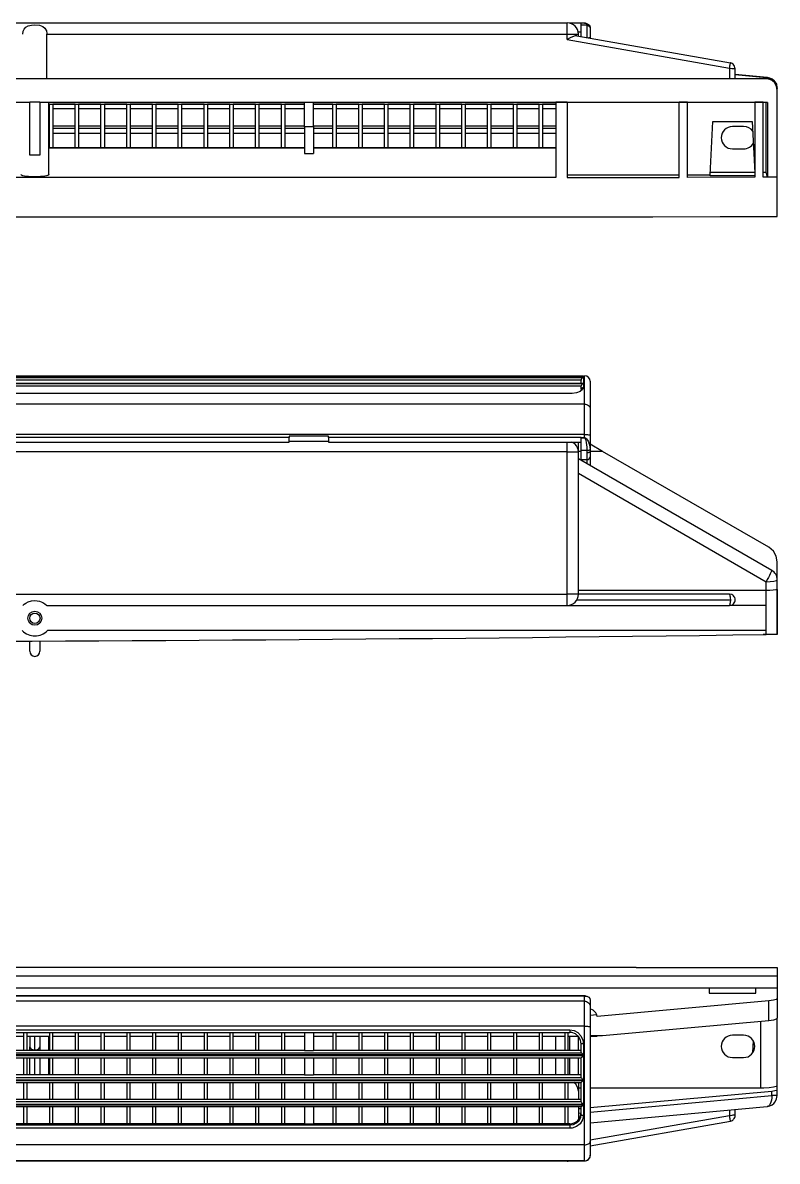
# Model space of a CAD drawing. Extents: x 13 to 261, y 40 to 142.
# Drawn here: x 138.3 to 205.6, y 40 to 141.6 of the extents above; entities that cross this region are included whole.
import ezdxf

# ---------------------------------------------------------------- set-up
doc = ezdxf.new("R2010")
doc.units = 0
doc.header["$MEASUREMENT"] = 0
doc.layers.get('0').update_dxf_attribs({"linetype": 'CONTINUOUS'})

msp = doc.modelspace()

# ---------------------------------------------------------------- linework, layer by layer
at = {"color": 7, "linetype": 'CONTINUOUS'}
for p, q in [((31.84, 141.59), (186.84, 141.59)), ((186.84, 140.59), (186.84, 141.59)), ((188.09, 141.57), (187.04, 141.57)), ((188.39, 141.57), (188.09, 141.57)), ((188.09, 141.57), (188.09, 141.57)), ((188.39, 141.57), (188.09, 141.57)), ((188.09, 141.4), (188.09, 141.57)), ((188.09, 141.57), (188.09, 141.57)), ((188.09, 141.4), (188.63, 141.4)), ((188.09, 140.37), (188.09, 141.4)), ((188.39, 141.57), (188.39, 141.57)), ((188.64, 141.34), (188.63, 141.4)), ((188.64, 140.28), (188.64, 141.34)), ((140.41, 140.59), (186.84, 140.59)), ((140.41, 136.59), (140.41, 140.59)), ((186.84, 140.09), (186.84, 140.59)), ((186.84, 140.59), (187.84, 140.59)), ((187.7, 140.44), (201.42, 138.02)), ((188.09, 140.77), (187.82, 140.77)), ((188.09, 140.76), (187.82, 140.76)), ((187.84, 140.42), (187.84, 140.59)), ((188.88, 141.2), (188.89, 141.11)), ((188.89, 141.11), (188.89, 140.29)), ((188.89, 140.29), (188.89, 140.23)), ((186.84, 140.09), (201.34, 137.53)), ((201.34, 137.53), (201.34, 136.59)), ((201.84, 136.59), (201.84, 137.55)), ((204.59, 136.59), (14.09, 136.59)), ((204.68, 136.72), (201.84, 136.98)), ((201.84, 136.97), (204.59, 136.72)), ((204.59, 136.59), (204.59, 136.72)), ((204.68, 136.72), (204.59, 136.72)), ((205.59, 135.59), (205.59, 135.73)), ((205.59, 127.85), (205.59, 135.59)), ((138.89, 129.79), (138.89, 134.54)), ((138.89, 134.54), (139.79, 134.54)), ((139.79, 134.54), (139.79, 129.79)), ((140.59, 128.05), (140.59, 134.49)), ((140.59, 134.34), (163.39, 134.34)), ((140.64, 134.34), (140.59, 134.34)), ((140.64, 130.43), (140.64, 134.34)), ((140.94, 134.34), (140.94, 130.43)), ((142.94, 134.34), (140.94, 134.34)), ((142.94, 130.43), (142.94, 134.34)), ((143.24, 134.34), (143.24, 130.43)), ((145.24, 134.34), (143.24, 134.34)), ((145.24, 130.43), (145.24, 134.34)), ((145.54, 134.34), (145.54, 130.43)), ((147.54, 134.34), (145.54, 134.34)), ((147.54, 130.43), (147.54, 134.34)), ((147.84, 134.34), (147.84, 130.43)), ((149.84, 134.34), (147.84, 134.34)), ((149.84, 130.43), (149.84, 134.34)), ((150.14, 134.34), (150.14, 130.43)), ((152.14, 134.34), (150.14, 134.34)), ((152.14, 130.43), (152.14, 134.34)), ((152.44, 134.34), (152.44, 130.43)), ((154.44, 134.34), (152.44, 134.34)), ((154.44, 130.43), (154.44, 134.34)), ((154.74, 134.34), (154.74, 130.43)), ((156.74, 134.34), (154.74, 134.34)), ((156.74, 130.43), (156.74, 134.34)), ((157.04, 134.34), (157.04, 130.43)), ((159.04, 134.34), (157.04, 134.34)), ((159.04, 130.43), (159.04, 134.34)), ((159.34, 134.34), (159.34, 130.43)), ((161.34, 134.34), (159.34, 134.34)), ((161.34, 130.43), (161.34, 134.34)), ((161.64, 134.34), (161.64, 130.43)), ((163.39, 134.34), (161.64, 134.34)), ((164.19, 134.49), (163.39, 134.49)), ((163.39, 132.32), (163.39, 134.49)), ((164.19, 132.32), (164.19, 134.49)), ((164.19, 134.34), (185.84, 134.34)), ((165.94, 134.34), (164.19, 134.34)), ((165.94, 130.43), (165.94, 134.34)), ((166.24, 134.34), (166.24, 130.43)), ((168.24, 134.34), (166.24, 134.34)), ((168.24, 130.43), (168.24, 134.34)), ((168.54, 134.34), (168.54, 130.43)), ((170.54, 134.34), (168.54, 134.34)), ((170.54, 130.43), (170.54, 134.34)), ((170.84, 134.34), (170.84, 130.43)), ((172.84, 134.34), (170.84, 134.34)), ((172.84, 130.43), (172.84, 134.34)), ((173.14, 134.34), (173.14, 130.43)), ((175.14, 134.34), (173.14, 134.34)), ((175.14, 130.43), (175.14, 134.34)), ((175.44, 134.34), (175.44, 130.43)), ((177.44, 134.34), (175.44, 134.34)), ((177.44, 130.43), (177.44, 134.34)), ((177.74, 134.34), (177.74, 130.43)), ((179.74, 134.34), (177.74, 134.34)), ((179.74, 130.43), (179.74, 134.34)), ((180.04, 134.34), (180.04, 130.43)), ((182.04, 134.34), (180.04, 134.34)), ((182.04, 130.43), (182.04, 134.34)), ((182.34, 134.34), (182.34, 130.43)), ((184.34, 134.34), (182.34, 134.34)), ((184.34, 130.43), (184.34, 134.34)), ((184.64, 134.34), (184.64, 130.43)), ((185.84, 134.34), (184.64, 134.34)), ((185.84, 134.54), (185.84, 127.79)), ((186.84, 134.54), (186.84, 127.79)), ((196.84, 127.8), (196.84, 134.54)), ((197.59, 127.8), (197.59, 134.54)), ((203.59, 134.54), (203.59, 127.82)), ((204.34, 127.82), (204.34, 134.54)), ((204.59, 128.23), (204.59, 134.49)), ((204.71, 134.49), (204.71, 127.85)), ((140.64, 133.9), (140.59, 133.9)), ((142.94, 133.9), (140.94, 133.9)), ((145.24, 133.9), (143.24, 133.9)), ((147.54, 133.9), (145.54, 133.9)), ((149.84, 133.9), (147.84, 133.9)), ((152.14, 133.9), (150.14, 133.9)), ((154.44, 133.9), (152.44, 133.9)), ((156.74, 133.9), (154.74, 133.9)), ((159.04, 133.9), (157.04, 133.9)), ((161.34, 133.9), (159.34, 133.9)), ((163.39, 133.9), (161.64, 133.9)), ((165.94, 133.9), (164.19, 133.9)), ((168.24, 133.9), (166.24, 133.9)), ((170.54, 133.9), (168.54, 133.9)), ((172.84, 133.9), (170.84, 133.9)), ((175.14, 133.9), (173.14, 133.9)), ((177.44, 133.9), (175.44, 133.9)), ((179.74, 133.9), (177.74, 133.9)), ((182.04, 133.9), (180.04, 133.9)), ((184.34, 133.9), (182.34, 133.9)), ((185.84, 133.9), (184.64, 133.9)), ((140.64, 132.37), (140.59, 132.37)), ((140.64, 132.36), (140.59, 132.36)), ((140.64, 132.17), (140.59, 132.17)), ((142.94, 132.37), (140.94, 132.37)), ((142.94, 132.36), (140.94, 132.36)), ((142.94, 132.17), (140.94, 132.17)), ((145.24, 132.37), (143.24, 132.37)), ((145.24, 132.36), (143.24, 132.36)), ((145.24, 132.17), (143.24, 132.17)), ((147.54, 132.37), (145.54, 132.37)), ((147.54, 132.36), (145.54, 132.36)), ((147.54, 132.17), (145.54, 132.17)), ((149.84, 132.37), (147.84, 132.37)), ((149.84, 132.36), (147.84, 132.36)), ((149.84, 132.17), (147.84, 132.17)), ((152.14, 132.37), (150.14, 132.37)), ((152.14, 132.36), (150.14, 132.36)), ((152.14, 132.17), (150.14, 132.17)), ((154.44, 132.37), (152.44, 132.37)), ((154.44, 132.36), (152.44, 132.36)), ((154.44, 132.17), (152.44, 132.17)), ((156.74, 132.37), (154.74, 132.37)), ((156.74, 132.36), (154.74, 132.36)), ((156.74, 132.17), (154.74, 132.17)), ((159.04, 132.37), (157.04, 132.37)), ((159.04, 132.36), (157.04, 132.36)), ((159.04, 132.17), (157.04, 132.17)), ((161.34, 132.37), (159.34, 132.37)), ((161.34, 132.36), (159.34, 132.36)), ((161.34, 132.17), (159.34, 132.17)), ((163.39, 132.37), (161.64, 132.37)), ((163.39, 132.36), (161.64, 132.36)), ((163.39, 132.17), (161.64, 132.17)), ((164.19, 132.32), (163.39, 132.32)), ((163.39, 132.32), (163.39, 129.94)), ((165.94, 132.37), (164.19, 132.37)), ((165.94, 132.36), (164.19, 132.36)), ((164.19, 132.32), (164.19, 129.94)), ((165.94, 132.17), (164.19, 132.17)), ((168.24, 132.37), (166.24, 132.37)), ((168.24, 132.36), (166.24, 132.36)), ((168.24, 132.17), (166.24, 132.17)), ((170.54, 132.37), (168.54, 132.37)), ((170.54, 132.36), (168.54, 132.36)), ((170.54, 132.17), (168.54, 132.17)), ((172.84, 132.37), (170.84, 132.37)), ((172.84, 132.36), (170.84, 132.36)), ((172.84, 132.17), (170.84, 132.17)), ((175.14, 132.37), (173.14, 132.37)), ((175.14, 132.36), (173.14, 132.36)), ((175.14, 132.17), (173.14, 132.17)), ((177.44, 132.37), (175.44, 132.37)), ((177.44, 132.36), (175.44, 132.36)), ((177.44, 132.17), (175.44, 132.17)), ((179.74, 132.37), (177.74, 132.37)), ((179.74, 132.36), (177.74, 132.36)), ((179.74, 132.17), (177.74, 132.17)), ((182.04, 132.37), (180.04, 132.37)), ((182.04, 132.36), (180.04, 132.36)), ((182.04, 132.17), (180.04, 132.17)), ((184.34, 132.37), (182.34, 132.37)), ((184.34, 132.36), (182.34, 132.36)), ((184.34, 132.17), (182.34, 132.17)), ((185.84, 132.37), (184.64, 132.37)), ((185.84, 132.36), (184.64, 132.36)), ((185.84, 132.17), (184.64, 132.17)), ((199.6, 128.02), (199.85, 132.79)), ((199.85, 132.79), (203.35, 132.79)), ((202.59, 132.34), (201.59, 132.34)), ((203.35, 132.79), (203.59, 128.21)), ((140.64, 131.72), (140.59, 131.72)), ((142.94, 131.72), (140.94, 131.72)), ((145.24, 131.72), (143.24, 131.72)), ((147.54, 131.72), (145.54, 131.72)), ((149.84, 131.72), (147.84, 131.72)), ((152.14, 131.72), (150.14, 131.72)), ((154.44, 131.72), (152.44, 131.72)), ((156.74, 131.72), (154.74, 131.72)), ((159.04, 131.72), (157.04, 131.72)), ((161.34, 131.72), (159.34, 131.72)), ((163.39, 131.72), (161.64, 131.72)), ((165.94, 131.72), (164.19, 131.72)), ((168.24, 131.72), (166.24, 131.72)), ((170.54, 131.72), (168.54, 131.72)), ((172.84, 131.72), (170.84, 131.72)), ((175.14, 131.72), (173.14, 131.72)), ((177.44, 131.72), (175.44, 131.72)), ((179.74, 131.72), (177.74, 131.72)), ((182.04, 131.72), (180.04, 131.72)), ((184.34, 131.72), (182.34, 131.72)), ((185.84, 131.72), (184.64, 131.72)), ((163.39, 130.43), (140.59, 130.43)), ((163.39, 130.41), (140.59, 130.41)), ((185.84, 130.43), (164.19, 130.43)), ((185.84, 130.41), (164.19, 130.41)), ((201.59, 130.34), (202.59, 130.34)), ((139.79, 129.79), (138.89, 129.79)), ((163.39, 129.94), (164.19, 129.94)), ((186.84, 128.02), (196.84, 128.02)), ((197.59, 128.02), (199.6, 128.02)), ((199.59, 127.95), (199.6, 128.02)), ((203.59, 128.23), (199.61, 128.23)), ((204.59, 128.23), (204.34, 128.23)), ((204.71, 127.85), (204.59, 128.23)), ((185.84, 127.79), (32.84, 127.79)), ((186.84, 127.79), (193, 127.79)), ((193, 127.79), (196.84, 127.8)), ((203.59, 127.82), (197.59, 127.8)), ((203.59, 127.95), (199.59, 127.95)), ((205.59, 127.82), (204.34, 127.82)), ((204.71, 127.85), (205.59, 127.85)), ((205.59, 127.82), (205.59, 127.85)), ((205.59, 124.31), (205.59, 127.82)), ((25.67, 124.29), (193, 124.29)), ((188.29, 109.94), (30.39, 109.94)), ((30.39, 109.93), (188.29, 109.93)), ((30.41, 110.1), (188.29, 110.1)), ((188.29, 110.1), (188.29, 109.94)), ((188.29, 109.93), (188.29, 109.41)), ((188.39, 107.56), (188.39, 110.1)), ((188.29, 109.41), (30.39, 109.41)), ((30.39, 109.4), (188.29, 109.4)), ((188.22, 109.42), (30.45, 109.42)), ((188.09, 109.18), (30.58, 109.18)), ((188.09, 109.7), (30.59, 109.7)), ((188.09, 109.7), (188.09, 109.7)), ((188.09, 109.42), (188.09, 109.7)), ((188.09, 109.14), (188.09, 109.18)), ((188.09, 108.86), (188.09, 109.14)), ((188.29, 109.4), (188.29, 109.05)), ((188.89, 109.6), (188.89, 107.16)), ((187.09, 108.52), (31.59, 108.52)), ((187.09, 108.5), (31.59, 108.5)), ((187.09, 108.52), (187.09, 108.5)), ((188.39, 107.56), (30.29, 107.56)), ((188.39, 104.85), (188.39, 107.56)), ((188.89, 107.16), (188.89, 104.83)), ((188.39, 104.85), (30.29, 104.85)), ((165.54, 104.7), (162.04, 104.7)), ((162.04, 104.7), (162.04, 104.59)), ((165.54, 104.59), (165.54, 104.7)), ((188.39, 104.58), (188.39, 104.85)), ((188.89, 105.64), (188.89, 104.17)), ((188.89, 104.83), (188.89, 103.34)), ((162.04, 104.59), (111.09, 104.59)), ((111.09, 104.18), (162.04, 104.18)), ((162.04, 104.18), (162.04, 104.59)), ((162.04, 104.27), (165.54, 104.27)), ((188.09, 104.59), (165.54, 104.59)), ((165.54, 104.59), (165.54, 104.18)), ((165.54, 104.18), (188.09, 104.18)), ((186.84, 103.32), (186.84, 104.18)), ((187.84, 103.32), (187.84, 104.18)), ((188.09, 104.59), (188.09, 104.58)), ((188.09, 104.58), (188.39, 104.58)), ((188.09, 104.53), (188.09, 104.58)), ((188.39, 104.53), (188.09, 104.53)), ((188.09, 104.52), (188.09, 104.53)), ((188.09, 103.46), (188.09, 104.52)), ((188.39, 104.53), (188.39, 104.58)), ((190, 103.35), (188.89, 104)), ((186.84, 103.32), (31.84, 103.32)), ((186.84, 90.61), (186.84, 103.32)), ((186.84, 103.32), (187.84, 103.32)), ((187.84, 102.99), (187.84, 103.61)), ((188.09, 103.35), (187.84, 103.35)), ((187.84, 90.61), (187.84, 103.32)), ((187.84, 102.71), (205.09, 92.75)), ((188.09, 103.46), (188.63, 103.46)), ((188.09, 102.61), (188.09, 103.46)), ((188.09, 102.61), (188.64, 102.61)), ((188.09, 102.56), (188.09, 102.61)), ((188.64, 103.25), (188.63, 103.46)), ((188.64, 102.61), (188.64, 103.25)), ((188.64, 102.24), (188.64, 102.61)), ((188.88, 103.5), (188.89, 103.34)), ((188.89, 103.37), (188.89, 102.73)), ((190, 103.35), (188.89, 103.35)), ((188.89, 103.34), (188.89, 102.86)), ((188.89, 102.73), (188.89, 102.1)), ((204.84, 94.79), (190, 103.35)), ((187.84, 101.39), (204.59, 91.72)), ((205.59, 87.02), (205.59, 93.49)), ((204.59, 90.96), (204.59, 91.72)), ((205.59, 91.03), (205.59, 91.88)), ((31.84, 90.61), (186.84, 90.61)), ((187.84, 90.61), (186.84, 90.61)), ((186.84, 89.61), (186.84, 90.61)), ((187.84, 90.96), (204.59, 90.96)), ((201.34, 90.61), (187.84, 90.61)), ((204.59, 89.61), (204.59, 90.96)), ((205.57, 91.02), (205.59, 91.03)), ((205.59, 91.03), (205.59, 87.02)), ((140.41, 89.61), (186.84, 89.61)), ((186.84, 89.61), (201.34, 89.61)), ((187.7, 90.11), (201.42, 90.11)), ((204.59, 89.61), (201.34, 89.61)), ((204.59, 87.36), (204.59, 89.61)), ((138.89, 85.51), (138.89, 86.42)), ((139.79, 86.42), (139.79, 85.51)), ((204.59, 87.36), (140.46, 87.36)), ((205.59, 87.02), (204.34, 87)), ((204.59, 87), (204.59, 87.36)), ((193, 57.31), (25.67, 57.31)), ((205.59, 57.29), (205.59, 56.56)), ((13.09, 56.56), (205.59, 56.56)), ((205.59, 56.56), (205.59, 55.46)), ((205.59, 55.46), (13.09, 55.46)), ((199.5, 55.44), (199.52, 55.01)), ((203.69, 55.44), (199.5, 55.44)), ((199.52, 55.01), (203.67, 55.01)), ((203.67, 55.01), (203.69, 55.44)), ((205.59, 55.46), (205.59, 54.53)), ((188.48, 54.76), (30.19, 54.76)), ((188.39, 54.75), (30.29, 54.75)), ((188.39, 54.29), (30.29, 54.29)), ((188.39, 54.29), (188.39, 54.75)), ((188.39, 52.07), (188.39, 54.29)), ((188.89, 54.37), (188.89, 53.8)), ((204.84, 54.32), (189.53, 52.92)), ((204.84, 52.55), (204.84, 54.32)), ((205.59, 54.53), (205.59, 52.76)), ((188.89, 53.8), (188.89, 51.97)), ((189.49, 53.06), (188.89, 53)), ((189.53, 52.92), (189.49, 53.06)), ((188.39, 52.07), (30.29, 52.07)), ((188.39, 41.47), (188.39, 52.07)), ((188.89, 51.97), (188.89, 41.77)), ((204.84, 52.55), (190, 51.2)), ((204.09, 52.48), (204.09, 46.53)), ((205.59, 46.77), (205.59, 52.75)), ((31.59, 51.74), (187.09, 51.74)), ((31.59, 51.5), (187.09, 51.5)), ((136.34, 51.17), (138.34, 51.17)), ((138.34, 51.5), (138.34, 49.88)), ((138.64, 49.88), (138.64, 51.5)), ((138.64, 51.17), (140.64, 51.17)), ((138.89, 51.17), (138.89, 50.21)), ((139.34, 49.95), (139.34, 51.17)), ((139.79, 51.17), (139.79, 50.21)), ((140.59, 49.88), (140.59, 51.17)), ((140.64, 51.5), (140.64, 49.88)), ((140.94, 49.88), (140.94, 51.5)), ((140.94, 51.17), (142.94, 51.17)), ((142.94, 51.5), (142.94, 49.88)), ((143.24, 49.88), (143.24, 51.5)), ((143.24, 51.17), (145.24, 51.17)), ((145.24, 51.5), (145.24, 49.88)), ((145.54, 49.88), (145.54, 51.5)), ((145.54, 51.17), (147.54, 51.17)), ((147.54, 51.5), (147.54, 49.88)), ((147.84, 49.88), (147.84, 51.5)), ((147.84, 51.17), (149.84, 51.17)), ((149.84, 51.5), (149.84, 49.88)), ((150.14, 49.88), (150.14, 51.5)), ((150.14, 51.17), (152.14, 51.17)), ((152.14, 51.5), (152.14, 49.88)), ((152.44, 49.88), (152.44, 51.5)), ((152.44, 51.17), (154.44, 51.17)), ((154.44, 51.5), (154.44, 49.88)), ((154.74, 49.88), (154.74, 51.5)), ((154.74, 51.17), (156.74, 51.17)), ((156.74, 51.5), (156.74, 49.88)), ((157.04, 49.88), (157.04, 51.5)), ((157.04, 51.17), (159.04, 51.17)), ((159.04, 51.5), (159.04, 49.88)), ((159.34, 49.88), (159.34, 51.5)), ((159.34, 51.17), (161.34, 51.17)), ((161.34, 51.5), (161.34, 49.88)), ((161.64, 49.88), (161.64, 51.5)), ((161.64, 51.17), (163.39, 51.17)), ((163.39, 51.5), (163.39, 49.88)), ((164.19, 51.5), (164.19, 49.88)), ((164.19, 51.17), (165.94, 51.17)), ((165.94, 51.5), (165.94, 49.88)), ((166.24, 49.88), (166.24, 51.5)), ((166.24, 51.17), (168.24, 51.17)), ((168.24, 51.5), (168.24, 49.88)), ((168.54, 49.88), (168.54, 51.5)), ((168.54, 51.17), (170.54, 51.17)), ((170.54, 51.5), (170.54, 49.88)), ((170.84, 49.88), (170.84, 51.5)), ((170.84, 51.17), (172.84, 51.17)), ((172.84, 51.5), (172.84, 49.88)), ((173.14, 49.88), (173.14, 51.5)), ((173.14, 51.17), (175.14, 51.17)), ((175.14, 51.5), (175.14, 49.88)), ((175.44, 49.88), (175.44, 51.5)), ((175.44, 51.17), (177.44, 51.17)), ((177.44, 51.5), (177.44, 49.88)), ((177.74, 49.88), (177.74, 51.5)), ((177.74, 51.17), (179.74, 51.17)), ((179.74, 51.5), (179.74, 49.88)), ((180.04, 49.88), (180.04, 51.5)), ((180.04, 51.17), (182.04, 51.17)), ((182.04, 51.5), (182.04, 49.88)), ((182.34, 49.88), (182.34, 51.5)), ((182.34, 51.17), (184.34, 51.17)), ((184.34, 51.5), (184.34, 49.88)), ((184.64, 49.88), (184.64, 51.5)), ((184.64, 51.17), (186.64, 51.17)), ((185.84, 49.88), (185.84, 51.17)), ((186.64, 51.5), (186.64, 49.88)), ((186.94, 49.88), (186.94, 51.5)), ((186.94, 51.17), (186.97, 51.17)), ((186.97, 51.17), (187.8, 51.17)), ((187.09, 51.74), (187.09, 51.5)), ((187.09, 49.88), (187.09, 51.17)), ((187.84, 49.88), (187.84, 51.17)), ((188.89, 51.17), (189.53, 51.17)), ((188.89, 51.17), (188.89, 50.8)), ((188.89, 50.8), (188.89, 50.78)), ((202.59, 51.26), (201.59, 51.26)), ((138.34, 49.88), (136.34, 49.88)), ((138.64, 49.88), (138.34, 49.88)), ((140.64, 49.88), (138.64, 49.88)), ((138.89, 49.88), (138.89, 50.21)), ((139.34, 49.88), (139.34, 49.95)), ((139.79, 50.21), (139.79, 49.88)), ((140.94, 49.88), (140.64, 49.88)), ((142.94, 49.88), (140.94, 49.88)), ((143.24, 49.88), (142.94, 49.88)), ((145.24, 49.88), (143.24, 49.88)), ((145.54, 49.88), (145.24, 49.88)), ((147.54, 49.88), (145.54, 49.88)), ((147.84, 49.88), (147.54, 49.88)), ((149.84, 49.88), (147.84, 49.88)), ((150.14, 49.88), (149.84, 49.88)), ((152.14, 49.88), (150.14, 49.88)), ((152.44, 49.88), (152.14, 49.88)), ((154.44, 49.88), (152.44, 49.88)), ((154.74, 49.88), (154.44, 49.88)), ((156.74, 49.88), (154.74, 49.88)), ((157.04, 49.88), (156.74, 49.88)), ((159.04, 49.88), (157.04, 49.88)), ((159.34, 49.88), (159.04, 49.88)), ((161.34, 49.88), (159.34, 49.88)), ((161.64, 49.88), (161.34, 49.88)), ((163.39, 49.88), (161.64, 49.88)), ((163.39, 49.88), (164.19, 49.88)), ((165.94, 49.88), (164.19, 49.88)), ((166.24, 49.88), (165.94, 49.88)), ((168.24, 49.88), (166.24, 49.88)), ((168.54, 49.88), (168.24, 49.88)), ((170.54, 49.88), (168.54, 49.88)), ((170.84, 49.88), (170.54, 49.88)), ((172.84, 49.88), (170.84, 49.88)), ((173.14, 49.88), (172.84, 49.88)), ((175.14, 49.88), (173.14, 49.88)), ((175.44, 49.88), (175.14, 49.88)), ((177.44, 49.88), (175.44, 49.88)), ((177.74, 49.88), (177.44, 49.88)), ((179.74, 49.88), (177.74, 49.88)), ((180.04, 49.88), (179.74, 49.88)), ((182.04, 49.88), (180.04, 49.88)), ((182.34, 49.88), (182.04, 49.88)), ((184.34, 49.88), (182.34, 49.88)), ((184.64, 49.88), (184.34, 49.88)), ((186.64, 49.88), (184.64, 49.88)), ((186.94, 49.88), (186.64, 49.88)), ((188.09, 49.88), (186.94, 49.88)), ((188.09, 49.69), (188.09, 50.46)), ((188.29, 50.48), (188.29, 49.49)), ((203.45, 50.74), (203.39, 49.7)), ((188.29, 49.49), (30.39, 49.49)), ((30.39, 49.44), (188.29, 49.44)), ((30.58, 49.69), (188.09, 49.69)), ((30.59, 49.24), (188.09, 49.24)), ((138.34, 49.24), (138.34, 47.71)), ((138.64, 47.71), (138.64, 49.24)), ((138.89, 47.71), (138.89, 49.24)), ((139.34, 47.71), (139.34, 49.24)), ((139.79, 49.24), (139.79, 47.71)), ((140.59, 47.71), (140.59, 49.24)), ((140.64, 49.24), (140.64, 47.71)), ((140.94, 47.71), (140.94, 49.24)), ((142.94, 49.24), (142.94, 47.71)), ((143.24, 47.71), (143.24, 49.24)), ((145.24, 49.24), (145.24, 47.71)), ((145.54, 47.71), (145.54, 49.24)), ((147.54, 49.24), (147.54, 47.71)), ((147.84, 47.71), (147.84, 49.24)), ((149.84, 49.24), (149.84, 47.71)), ((150.14, 47.71), (150.14, 49.24)), ((152.14, 49.24), (152.14, 47.71)), ((152.44, 47.71), (152.44, 49.24)), ((154.44, 49.24), (154.44, 47.71)), ((154.74, 47.71), (154.74, 49.24)), ((156.74, 49.24), (156.74, 47.71)), ((157.04, 47.71), (157.04, 49.24)), ((159.04, 49.24), (159.04, 47.71)), ((159.34, 47.71), (159.34, 49.24)), ((161.34, 49.24), (161.34, 47.71)), ((161.64, 47.71), (161.64, 49.24)), ((163.39, 49.24), (163.39, 47.71)), ((164.19, 49.24), (164.19, 47.71)), ((165.94, 49.24), (165.94, 47.71)), ((166.24, 47.71), (166.24, 49.24)), ((168.24, 49.24), (168.24, 47.71)), ((168.54, 47.71), (168.54, 49.24)), ((170.54, 49.24), (170.54, 47.71)), ((170.84, 47.71), (170.84, 49.24)), ((172.84, 49.24), (172.84, 47.71)), ((173.14, 47.71), (173.14, 49.24)), ((175.14, 49.24), (175.14, 47.71)), ((175.44, 47.71), (175.44, 49.24)), ((177.44, 49.24), (177.44, 47.71)), ((177.74, 47.71), (177.74, 49.24)), ((179.74, 49.24), (179.74, 47.71)), ((180.04, 47.71), (180.04, 49.24)), ((182.04, 49.24), (182.04, 47.71)), ((182.34, 47.71), (182.34, 49.24)), ((184.34, 49.24), (184.34, 47.71)), ((184.64, 47.71), (184.64, 49.24)), ((185.84, 47.71), (185.84, 49.24)), ((186.64, 49.24), (186.64, 47.71)), ((186.94, 47.71), (186.94, 49.24)), ((187.09, 47.71), (187.09, 49.24)), ((187.84, 47.71), (187.84, 49.24)), ((188.09, 49.69), (188.09, 49.69)), ((188.09, 47.48), (188.09, 49.24)), ((188.29, 49.44), (188.29, 47.25)), ((201.59, 49.26), (202.59, 49.26)), ((188.29, 47.25), (30.39, 47.25)), ((30.39, 47.2), (188.29, 47.2)), ((30.58, 47.03), (188.09, 47.03)), ((30.59, 47.48), (188.09, 47.48)), ((138.34, 47.71), (136.34, 47.71)), ((138.64, 47.71), (138.34, 47.71)), ((138.34, 47.03), (138.34, 45.53)), ((140.64, 47.71), (138.64, 47.71)), ((138.64, 45.53), (138.64, 47.03)), ((140.94, 47.71), (140.64, 47.71)), ((140.64, 47.03), (140.64, 45.53)), ((142.94, 47.71), (140.94, 47.71)), ((140.94, 45.53), (140.94, 47.03)), ((143.24, 47.71), (142.94, 47.71)), ((142.94, 47.03), (142.94, 45.53)), ((145.24, 47.71), (143.24, 47.71)), ((143.24, 45.53), (143.24, 47.03)), ((145.54, 47.71), (145.24, 47.71)), ((145.24, 47.03), (145.24, 45.53)), ((147.54, 47.71), (145.54, 47.71)), ((145.54, 45.53), (145.54, 47.03)), ((147.84, 47.71), (147.54, 47.71)), ((147.54, 47.03), (147.54, 45.53)), ((149.84, 47.71), (147.84, 47.71)), ((147.84, 45.53), (147.84, 47.03)), ((150.14, 47.71), (149.84, 47.71)), ((149.84, 47.03), (149.84, 45.53)), ((152.14, 47.71), (150.14, 47.71)), ((150.14, 45.53), (150.14, 47.03)), ((152.44, 47.71), (152.14, 47.71)), ((152.14, 47.03), (152.14, 45.53)), ((154.44, 47.71), (152.44, 47.71)), ((152.44, 45.53), (152.44, 47.03)), ((154.74, 47.71), (154.44, 47.71)), ((154.44, 47.03), (154.44, 45.53)), ((156.74, 47.71), (154.74, 47.71)), ((154.74, 45.53), (154.74, 47.03)), ((157.04, 47.71), (156.74, 47.71)), ((156.74, 47.03), (156.74, 45.53)), ((159.04, 47.71), (157.04, 47.71)), ((157.04, 45.53), (157.04, 47.03)), ((159.34, 47.71), (159.04, 47.71)), ((159.04, 47.03), (159.04, 45.53)), ((161.34, 47.71), (159.34, 47.71)), ((159.34, 45.53), (159.34, 47.03)), ((161.64, 47.71), (161.34, 47.71)), ((161.34, 47.03), (161.34, 45.53)), ((163.39, 47.71), (161.64, 47.71)), ((161.64, 45.53), (161.64, 47.03)), ((163.39, 47.71), (164.19, 47.71)), ((163.39, 47.03), (163.39, 45.53)), ((165.94, 47.71), (164.19, 47.71)), ((164.19, 47.03), (164.19, 45.53)), ((166.24, 47.71), (165.94, 47.71)), ((165.94, 47.03), (165.94, 45.53)), ((168.24, 47.71), (166.24, 47.71)), ((166.24, 45.53), (166.24, 47.03)), ((168.54, 47.71), (168.24, 47.71)), ((168.24, 47.03), (168.24, 45.53)), ((170.54, 47.71), (168.54, 47.71)), ((168.54, 45.53), (168.54, 47.03)), ((170.84, 47.71), (170.54, 47.71)), ((170.54, 47.03), (170.54, 45.53)), ((172.84, 47.71), (170.84, 47.71)), ((170.84, 45.53), (170.84, 47.03)), ((173.14, 47.71), (172.84, 47.71)), ((172.84, 47.03), (172.84, 45.53)), ((175.14, 47.71), (173.14, 47.71)), ((173.14, 45.53), (173.14, 47.03)), ((175.44, 47.71), (175.14, 47.71)), ((175.14, 47.03), (175.14, 45.53)), ((177.44, 47.71), (175.44, 47.71)), ((175.44, 45.53), (175.44, 47.03)), ((177.74, 47.71), (177.44, 47.71)), ((177.44, 47.03), (177.44, 45.53)), ((179.74, 47.71), (177.74, 47.71)), ((177.74, 45.53), (177.74, 47.03)), ((180.04, 47.71), (179.74, 47.71)), ((179.74, 47.03), (179.74, 45.53)), ((182.04, 47.71), (180.04, 47.71)), ((180.04, 45.53), (180.04, 47.03)), ((182.34, 47.71), (182.04, 47.71)), ((182.04, 47.03), (182.04, 45.53)), ((184.34, 47.71), (182.34, 47.71)), ((182.34, 45.53), (182.34, 47.03)), ((184.64, 47.71), (184.34, 47.71)), ((184.34, 47.03), (184.34, 45.53)), ((186.64, 47.71), (184.64, 47.71)), ((184.64, 45.53), (184.64, 47.03)), ((186.94, 47.71), (186.64, 47.71)), ((186.64, 47.03), (186.64, 45.53)), ((188.09, 47.71), (186.94, 47.71)), ((186.94, 45.53), (186.94, 47.03)), ((187.84, 47.03), (187.84, 46.26)), ((188.09, 47.48), (188.09, 47.48)), ((188.09, 45.33), (188.09, 47.04)), ((188.29, 47.2), (188.29, 45.08)), ((205.59, 46.38), (205.59, 46.77)), ((188.09, 46.53), (187.84, 46.53)), ((187.84, 46.26), (187.84, 45.53)), ((204.09, 46.53), (188.89, 46.53)), ((205.09, 46.24), (188.89, 44.76)), ((188.89, 44.39), (205.09, 45.87)), ((205.09, 45.87), (205.09, 46.24)), ((205.59, 45.87), (205.09, 45.87)), ((205.53, 45.57), (205.59, 45.87)), ((205.59, 45.87), (205.59, 46.38)), ((188.29, 45.08), (30.39, 45.08)), ((30.39, 45.03), (188.29, 45.03)), ((30.57, 44.89), (188.1, 44.89)), ((30.59, 45.34), (188.09, 45.34)), ((138.34, 45.53), (136.34, 45.53)), ((138.64, 45.53), (138.34, 45.53)), ((138.34, 44.89), (138.34, 43.36)), ((140.64, 45.53), (138.64, 45.53)), ((138.64, 43.36), (138.64, 44.89)), ((140.94, 45.53), (140.64, 45.53)), ((140.64, 44.89), (140.64, 43.36)), ((142.94, 45.53), (140.94, 45.53)), ((140.94, 43.36), (140.94, 44.89)), ((143.24, 45.53), (142.94, 45.53)), ((142.94, 44.89), (142.94, 43.36)), ((145.24, 45.53), (143.24, 45.53)), ((143.24, 43.36), (143.24, 44.89)), ((145.54, 45.53), (145.24, 45.53)), ((145.24, 44.89), (145.24, 43.36)), ((147.54, 45.53), (145.54, 45.53)), ((145.54, 43.36), (145.54, 44.89)), ((147.84, 45.53), (147.54, 45.53)), ((147.54, 44.89), (147.54, 43.36)), ((149.84, 45.53), (147.84, 45.53)), ((147.84, 43.36), (147.84, 44.89)), ((150.14, 45.53), (149.84, 45.53)), ((149.84, 44.89), (149.84, 43.36)), ((152.14, 45.53), (150.14, 45.53)), ((150.14, 43.36), (150.14, 44.89)), ((152.44, 45.53), (152.14, 45.53)), ((152.14, 44.89), (152.14, 43.36)), ((154.44, 45.53), (152.44, 45.53)), ((152.44, 43.36), (152.44, 44.89)), ((154.74, 45.53), (154.44, 45.53)), ((154.44, 44.89), (154.44, 43.36)), ((156.74, 45.53), (154.74, 45.53)), ((154.74, 43.36), (154.74, 44.89)), ((157.04, 45.53), (156.74, 45.53)), ((156.74, 44.89), (156.74, 43.36)), ((159.04, 45.53), (157.04, 45.53)), ((157.04, 43.36), (157.04, 44.89)), ((159.34, 45.53), (159.04, 45.53)), ((159.04, 44.89), (159.04, 43.36)), ((161.34, 45.53), (159.34, 45.53)), ((159.34, 43.36), (159.34, 44.89)), ((161.64, 45.53), (161.34, 45.53)), ((161.34, 44.89), (161.34, 43.36)), ((163.39, 45.53), (161.64, 45.53)), ((161.64, 43.36), (161.64, 44.89)), ((164.19, 45.53), (163.39, 45.53)), ((163.39, 44.89), (163.39, 43.36)), ((165.94, 45.53), (164.19, 45.53)), ((164.19, 44.89), (164.19, 43.36)), ((166.24, 45.53), (165.94, 45.53)), ((165.94, 44.89), (165.94, 43.36)), ((168.24, 45.53), (166.24, 45.53)), ((166.24, 43.36), (166.24, 44.89)), ((168.54, 45.53), (168.24, 45.53)), ((168.24, 44.89), (168.24, 43.36)), ((170.54, 45.53), (168.54, 45.53)), ((168.54, 43.36), (168.54, 44.89)), ((170.84, 45.53), (170.54, 45.53)), ((170.54, 44.89), (170.54, 43.36)), ((172.84, 45.53), (170.84, 45.53)), ((170.84, 43.36), (170.84, 44.89)), ((173.14, 45.53), (172.84, 45.53)), ((172.84, 44.89), (172.84, 43.36)), ((175.14, 45.53), (173.14, 45.53)), ((173.14, 43.36), (173.14, 44.89)), ((175.44, 45.53), (175.14, 45.53)), ((175.14, 44.89), (175.14, 43.36)), ((177.44, 45.53), (175.44, 45.53)), ((175.44, 43.36), (175.44, 44.89)), ((177.74, 45.53), (177.44, 45.53)), ((177.44, 44.89), (177.44, 43.36)), ((179.74, 45.53), (177.74, 45.53)), ((177.74, 43.36), (177.74, 44.89)), ((180.04, 45.53), (179.74, 45.53)), ((179.74, 44.89), (179.74, 43.36)), ((182.04, 45.53), (180.04, 45.53)), ((180.04, 43.36), (180.04, 44.89)), ((182.34, 45.53), (182.04, 45.53)), ((182.04, 44.89), (182.04, 43.36)), ((184.34, 45.53), (182.34, 45.53)), ((182.34, 43.36), (182.34, 44.89)), ((184.64, 45.53), (184.34, 45.53)), ((184.34, 44.89), (184.34, 43.36)), ((186.64, 45.53), (184.64, 45.53)), ((184.64, 43.36), (184.64, 44.89)), ((186.94, 45.53), (186.64, 45.53)), ((186.64, 44.89), (186.64, 43.36)), ((188.09, 45.53), (186.94, 45.53)), ((186.94, 43.36), (186.94, 44.89)), ((187.84, 44.89), (187.84, 43.71)), ((188.09, 44.18), (188.09, 44.9)), ((188.29, 45.03), (188.29, 44.11)), ((188.89, 43.43), (204.68, 44.88)), ((188.09, 44.69), (187.84, 44.67)), ((187.84, 44.3), (188.09, 44.32)), ((201.34, 44.07), (188.89, 41.88)), ((201.34, 44.57), (201.34, 44.07)), ((201.84, 44.05), (201.84, 44.62)), ((31.59, 43.25), (187.09, 43.25)), ((187.09, 42.96), (31.59, 42.96)), ((138.34, 43.36), (136.34, 43.36)), ((138.64, 43.36), (138.34, 43.36)), ((140.64, 43.36), (138.64, 43.36)), ((140.94, 43.36), (140.64, 43.36)), ((142.94, 43.36), (140.94, 43.36)), ((143.24, 43.36), (142.94, 43.36)), ((145.24, 43.36), (143.24, 43.36)), ((145.54, 43.36), (145.24, 43.36)), ((147.54, 43.36), (145.54, 43.36)), ((147.84, 43.36), (147.54, 43.36)), ((149.84, 43.36), (147.84, 43.36)), ((150.14, 43.36), (149.84, 43.36)), ((152.14, 43.36), (150.14, 43.36)), ((152.44, 43.36), (152.14, 43.36)), ((154.44, 43.36), (152.44, 43.36)), ((154.74, 43.36), (154.44, 43.36)), ((156.74, 43.36), (154.74, 43.36)), ((157.04, 43.36), (156.74, 43.36)), ((159.04, 43.36), (157.04, 43.36)), ((159.34, 43.36), (159.04, 43.36)), ((161.34, 43.36), (159.34, 43.36)), ((161.64, 43.36), (161.34, 43.36)), ((163.39, 43.36), (161.64, 43.36)), ((163.39, 43.36), (164.19, 43.36)), ((165.94, 43.36), (164.19, 43.36)), ((166.24, 43.36), (165.94, 43.36)), ((168.24, 43.36), (166.24, 43.36)), ((168.54, 43.36), (168.24, 43.36)), ((170.54, 43.36), (168.54, 43.36)), ((170.84, 43.36), (170.54, 43.36)), ((172.84, 43.36), (170.84, 43.36)), ((173.14, 43.36), (172.84, 43.36)), ((175.14, 43.36), (173.14, 43.36)), ((175.44, 43.36), (175.14, 43.36)), ((177.44, 43.36), (175.44, 43.36)), ((177.74, 43.36), (177.44, 43.36)), ((179.74, 43.36), (177.74, 43.36)), ((180.04, 43.36), (179.74, 43.36)), ((182.04, 43.36), (180.04, 43.36)), ((182.34, 43.36), (182.04, 43.36)), ((184.34, 43.36), (182.34, 43.36)), ((184.64, 43.36), (184.34, 43.36)), ((186.64, 43.36), (184.64, 43.36)), ((186.94, 43.36), (186.64, 43.36)), ((187.09, 43.36), (186.94, 43.36)), ((187.09, 43.25), (187.09, 43.36)), ((187.09, 43.25), (187.09, 42.96)), ((188.89, 41.37), (201.42, 43.58)), ((188.89, 41.77), (188.89, 40.54)), ((188.39, 41.47), (30.29, 41.47)), ((188.39, 40.04), (188.39, 41.47)), ((188.39, 40.04), (30.29, 40.04)), ((186.84, 40.01), (31.84, 40.01)), ((111.09, 40.03), (162.04, 40.03)), ((162.04, 40.03), (111.09, 40.03)), ((162.04, 40.03), (162.04, 40.03)), ((165.54, 40.03), (162.04, 40.03)), ((162.04, 40.03), (162.04, 40.03)), ((165.54, 40.03), (188.09, 40.03)), ((188.09, 40.03), (165.54, 40.03)), ((165.54, 40.03), (165.54, 40.03)), ((165.54, 40.03), (165.54, 40.03)), ((186.84, 40.01), (186.84, 40.03)), ((188.09, 40.03), (188.39, 40.03)), ((188.09, 40.03), (188.39, 40.03)), ((188.09, 40.03), (188.09, 40.03)), ((188.09, 40.03), (188.09, 40.03)), ((188.39, 40.03), (188.39, 40.04)), ((188.39, 40.03), (188.39, 40.03)), ((188.88, 40.4), (188.89, 40.49)), ((188.89, 40.54), (188.89, 40.49))]:
    msp.add_line(p, q, dxfattribs=at)
at = {"color": 7, "linetype": 'CONTINUOUS', "flags": 128}
for points in [[(138.26, 140.59), (138.29, 140.83), (138.38, 141.03), (138.53, 141.2), (138.74, 141.31), (139.03, 141.39), (139.34, 141.41), (139.74, 141.37), (140.05, 141.26), (140.24, 141.1), (140.37, 140.87), (140.41, 140.63), (140.41, 140.59)], [(188.39, 141.57), (188.48, 141.56), (188.58, 141.54), (188.67, 141.49), (188.74, 141.44), (188.8, 141.37), (188.85, 141.29), (188.88, 141.2)], [(188.63, 141.4), (188.62, 141.44), (188.6, 141.48), (188.56, 141.51), (188.53, 141.53), (188.48, 141.55), (188.44, 141.57), (188.39, 141.57)], [(188.63, 141.4), (188.68, 141.4), (188.72, 141.38), (188.76, 141.37), (188.79, 141.34), (188.82, 141.31), (188.85, 141.28), (188.87, 141.24), (188.88, 141.2)], [(188.64, 141.34), (188.69, 141.34), (188.73, 141.32), (188.78, 141.3), (188.81, 141.27), (188.84, 141.24), (188.87, 141.2), (188.88, 141.16), (188.89, 141.11)], [(187.7, 140.44), (187.55, 140.42), (187.31, 140.33), (187.12, 140.24), (186.84, 140.09)], [(188.74, 140.26), (188.78, 140.26), (188.81, 140.27), (188.84, 140.27), (188.87, 140.28), (188.88, 140.29), (188.89, 140.29)], [(201.42, 138.02), (201.41, 138.01), (201.39, 137.99), (201.38, 137.94), (201.36, 137.88), (201.35, 137.81), (201.34, 137.72), (201.34, 137.53)], [(201.34, 137.53), (201.53, 137.5), (201.61, 137.5), (201.69, 137.5), (201.75, 137.5), (201.8, 137.5), (201.83, 137.51), (201.84, 137.53)], [(201.8, 137.51), (201.8, 137.61), (201.77, 137.71), (201.64, 137.89), (201.57, 137.95), (201.51, 137.99), (201.45, 138.01), (201.41, 138.02)], [(204.59, 136.72), (204.97, 136.64), (205.29, 136.43), (205.51, 136.11), (205.53, 136.03), (205.59, 135.73)], [(205.59, 135.59), (205.53, 135.92), (205.37, 136.22), (205.12, 136.44), (204.93, 136.53), (204.59, 136.59)], [(204.73, 136.71), (204.69, 136.72), (204.68, 136.72)], [(205.47, 136.17), (205.41, 136.29), (205.29, 136.44), (205.13, 136.57), (204.94, 136.66), (204.73, 136.71)], [(138.89, 134.49), (133.18, 134.49), (109.34, 134.49), (85.49, 134.49), (79.79, 134.49)], [(204.71, 134.49), (180.87, 134.49), (157.03, 134.49), (139.79, 134.49)], [(185.84, 134.54), (185.96, 134.54), (186.09, 134.54), (186.21, 134.54), (186.34, 134.54), (186.46, 134.54), (186.59, 134.54), (186.71, 134.54), (186.84, 134.54)], [(196.84, 134.54), (196.93, 134.54), (197.02, 134.54), (197.12, 134.54), (197.21, 134.54), (197.31, 134.54), (197.4, 134.54), (197.49, 134.54), (197.59, 134.54)], [(203.59, 134.54), (203.68, 134.54), (203.77, 134.54), (203.87, 134.54), (203.96, 134.54), (204.06, 134.54), (204.15, 134.54), (204.24, 134.54), (204.34, 134.54)], [(140.58, 128.05), (140.58, 128.02), (140.51, 127.98), (140.38, 127.94), (140.09, 127.89), (139.83, 127.87), (139.55, 127.85), (139.29, 127.85), (139.04, 127.85), (138.78, 127.87), (138.56, 127.89), (138.26, 127.95), (138.14, 127.99), (138.09, 128.04), (138.09, 128.04)], [(193, 124.29), (194.5, 124.29), (200.5, 124.3), (205.59, 124.31)], [(188.14, 110.02), (188.11, 110), (188.09, 109.95), (188.09, 109.94)], [(188.29, 109.93), (188.29, 109.93), (188.22, 109.91), (188.15, 109.86), (188.11, 109.81), (188.09, 109.76), (188.09, 109.7)], [(188.26, 109.94), (188.29, 109.94), (188.29, 109.94)], [(188.29, 109.05), (188.21, 108.87), (188, 108.7), (187.67, 108.57), (187.28, 108.5), (187.09, 108.5)], [(188.09, 109.18), (188.11, 109.23), (188.14, 109.28), (188.19, 109.35), (188.29, 109.4), (188.29, 109.4)], [(188.09, 108.86), (188.09, 108.9), (188.1, 108.93), (188.12, 108.96), (188.15, 108.99), (188.18, 109.02), (188.21, 109.03), (188.25, 109.04), (188.29, 109.05)], [(188.29, 109.41), (188.29, 109.41), (188.22, 109.42)], [(188.39, 107.56), (188.48, 107.55), (188.58, 107.53), (188.66, 107.49), (188.74, 107.44), (188.8, 107.38), (188.85, 107.31), (188.88, 107.23), (188.89, 107.16)], [(188.39, 104.85), (188.48, 104.85), (188.58, 104.85), (188.66, 104.85), (188.74, 104.84), (188.8, 104.84), (188.85, 104.84), (188.88, 104.84), (188.89, 104.83)], [(187.84, 103.32), (187.82, 103.51), (187.76, 103.68), (187.67, 103.85), (187.54, 103.99), (187.39, 104.11), (187.25, 104.18)], [(188.39, 104.58), (188.48, 104.55), (188.58, 104.48), (188.67, 104.35), (188.74, 104.19), (188.8, 103.98), (188.85, 103.75), (188.88, 103.5)], [(188.63, 103.46), (188.62, 103.71), (188.6, 103.94), (188.56, 104.14), (188.53, 104.31), (188.48, 104.43), (188.44, 104.51), (188.39, 104.53)], [(188.63, 103.46), (188.68, 103.46), (188.72, 103.46), (188.76, 103.47), (188.79, 103.47), (188.82, 103.48), (188.85, 103.49), (188.87, 103.49), (188.88, 103.5)], [(188.64, 103.25), (188.69, 103.25), (188.73, 103.26), (188.78, 103.27), (188.81, 103.28), (188.84, 103.29), (188.87, 103.31), (188.88, 103.32), (188.89, 103.34)], [(188.83, 102.71), (188.84, 102.71), (188.87, 102.72), (188.88, 102.73), (188.89, 102.73)], [(205.59, 93.49), (205.5, 93.99), (205.25, 94.44), (204.84, 94.79)], [(205.09, 92.75), (205.09, 92.72), (205.07, 92.65), (205.03, 92.55), (204.97, 92.42), (204.89, 92.26), (204.8, 92.09), (204.69, 91.91), (204.59, 91.72)], [(204.59, 91.72), (204.97, 91.74), (205.29, 91.77), (205.51, 91.82), (205.59, 91.88)], [(201.34, 90.61), (201.34, 90.57), (201.35, 90.53), (201.37, 90.46), (201.38, 90.38), (201.4, 90.29), (201.42, 90.11)], [(201.84, 90.11), (201.83, 90.2), (201.8, 90.3), (201.75, 90.38), (201.69, 90.46), (201.61, 90.52), (201.53, 90.57), (201.34, 90.61)], [(204.59, 90.96), (204.93, 90.97), (205.23, 90.99), (205.45, 91.01), (205.57, 91.02)], [(138.26, 89.61), (138.29, 89.63), (138.38, 89.71), (138.53, 89.81), (138.74, 89.91), (139.03, 90), (139.34, 90.03), (139.74, 89.98), (140.05, 89.86), (140.24, 89.74), (140.37, 89.64), (140.41, 89.61), (140.41, 89.61)], [(201.42, 90.11), (201.41, 90.01), (201.39, 89.91), (201.38, 89.83), (201.36, 89.75), (201.35, 89.69), (201.34, 89.64), (201.34, 89.61)], [(201.34, 89.61), (201.53, 89.64), (201.61, 89.69), (201.69, 89.75), (201.75, 89.83), (201.8, 89.91), (201.83, 90.01), (201.84, 90.11)], [(205.59, 87.02), (205.53, 87.02), (205.37, 87.01), (205.12, 87.01), (204.93, 87.01), (204.59, 87)], [(193, 57.31), (194.5, 57.31), (200.5, 57.3), (205.59, 57.29)], [(188.39, 54.75), (188.39, 54.75), (188.6, 54.75), (188.77, 54.65), (188.86, 54.52), (188.89, 54.37)], [(188.39, 54.29), (188.48, 54.28), (188.58, 54.25), (188.66, 54.21), (188.74, 54.15), (188.8, 54.07), (188.85, 53.99), (188.88, 53.89), (188.89, 53.8)], [(205.59, 54.53), (205.5, 54.45), (205.25, 54.38), (204.84, 54.32)], [(189.49, 53.06), (189.39, 53.26), (189.17, 53.48), (188.89, 53.62)], [(188.39, 52.07), (188.48, 52.07), (188.58, 52.07), (188.66, 52.06), (188.74, 52.04), (188.8, 52.03), (188.85, 52.01), (188.88, 51.99), (188.89, 51.97)], [(205.59, 52.76), (205.5, 52.68), (205.25, 52.61), (204.84, 52.55)], [(187.09, 51.74), (187.46, 51.67), (187.8, 51.49), (188.07, 51.2), (188.24, 50.82), (188.29, 50.48)], [(188.09, 50.46), (188.02, 50.82), (187.85, 51.13), (187.57, 51.37), (187.25, 51.49), (187.09, 51.5)], [(190, 51.2), (189.02, 51.2), (188.89, 51.22)], [(138.89, 50.21), (138.91, 50.12), (138.99, 50.04), (139.12, 49.98), (139.19, 49.96), (139.22, 49.96), (139.23, 49.95), (139.24, 49.95), (139.24, 49.95), (139.25, 49.95), (139.25, 49.95), (139.25, 49.95), (139.25, 49.95), (139.25, 49.95), (139.25, 49.95), (139.25, 49.95), (139.25, 49.95), (139.25, 49.95), (139.25, 49.95), (139.34, 49.95)], [(139.34, 49.95), (139.38, 49.95), (139.4, 49.95), (139.42, 49.95), (139.42, 49.95), (139.42, 49.95), (139.43, 49.95), (139.43, 49.95), (139.43, 49.95), (139.43, 49.95), (139.43, 49.95), (139.43, 49.95), (139.43, 49.95), (139.43, 49.95), (139.43, 49.95), (139.43, 49.95), (139.57, 49.98), (139.68, 50.04), (139.76, 50.13), (139.79, 50.21)], [(188.29, 50.48), (188.25, 50.47), (188.21, 50.47), (188.18, 50.47), (188.15, 50.47), (188.12, 50.47), (188.1, 50.46), (188.09, 50.46), (188.09, 50.46)], [(188.09, 49.69), (188.11, 49.67), (188.14, 49.64), (188.2, 49.58), (188.29, 49.49), (188.29, 49.49)], [(188.29, 49.44), (188.29, 49.44), (188.22, 49.37), (188.15, 49.3), (188.11, 49.26), (188.09, 49.24), (188.09, 49.24)], [(187.84, 46.26), (187.77, 46.61), (187.6, 46.9), (187.45, 47.03)], [(188.09, 47.48), (188.09, 47.47), (188.11, 47.44), (188.15, 47.39), (188.22, 47.32), (188.29, 47.26), (188.29, 47.25)], [(188.29, 47.2), (188.29, 47.2), (188.22, 47.14), (188.15, 47.08), (188.11, 47.05), (188.09, 47.04), (188.09, 47.04)], [(205.59, 46.77), (205.5, 46.69), (205.25, 46.62), (204.87, 46.56), (204.4, 46.53), (204.09, 46.53)], [(205.09, 45.87), (205.09, 45.66), (205.07, 45.46), (205.03, 45.28), (204.97, 45.12), (204.89, 45), (204.8, 44.92), (204.73, 44.89)], [(205.59, 46.38), (205.53, 46.33), (205.36, 46.28), (205.09, 46.24)], [(188.29, 45.08), (188.29, 45.08), (188.22, 45.14), (188.15, 45.22), (188.11, 45.27), (188.09, 45.31), (188.09, 45.33)], [(188.1, 44.89), (188.11, 44.89), (188.14, 44.91), (188.19, 44.95), (188.29, 45.03), (188.29, 45.03)], [(204.73, 44.89), (204.69, 44.88), (204.68, 44.88)], [(204.73, 44.89), (204.94, 44.94), (205.13, 45.04), (205.29, 45.17), (205.41, 45.32), (205.53, 45.57)], [(187.09, 43.36), (187.28, 43.38), (187.47, 43.44), (187.64, 43.53), (187.79, 43.65), (187.92, 43.8), (188.01, 43.97), (188.07, 44.16), (188.09, 44.35)], [(187.09, 43.25), (187.4, 43.3), (187.68, 43.43), (187.9, 43.64), (188.05, 43.92), (188.09, 44.18)], [(188.29, 44.11), (188.21, 43.71), (188, 43.36), (187.67, 43.1), (187.28, 42.97), (187.09, 42.96)], [(188.09, 44.18), (188.09, 44.17), (188.1, 44.15), (188.12, 44.14), (188.15, 44.13), (188.18, 44.12), (188.21, 44.11), (188.25, 44.11), (188.29, 44.11)], [(201.84, 44.07), (201.83, 44.09), (201.8, 44.1), (201.75, 44.11), (201.69, 44.11), (201.61, 44.11), (201.53, 44.1), (201.34, 44.07)], [(201.34, 44.07), (201.34, 43.9), (201.35, 43.81), (201.37, 43.72), (201.38, 43.66), (201.4, 43.61), (201.42, 43.58)], [(201.4, 43.61), (201.5, 43.62), (201.58, 43.65), (201.64, 43.7), (201.69, 43.76), (201.74, 43.82), (201.79, 43.9), (201.82, 43.99), (201.83, 44.09)], [(201.42, 43.58), (201.41, 43.59), (201.39, 43.61)], [(188.39, 41.47), (188.48, 41.48), (188.58, 41.5), (188.66, 41.52), (188.74, 41.56), (188.8, 41.6), (188.85, 41.65), (188.88, 41.71), (188.89, 41.77)], [(188.39, 40.04), (188.48, 40.05), (188.58, 40.08), (188.66, 40.12), (188.74, 40.18), (188.8, 40.26), (188.85, 40.35), (188.88, 40.44), (188.89, 40.54)], [(188.39, 40.03), (188.48, 40.04), (188.58, 40.07), (188.67, 40.11), (188.74, 40.17), (188.8, 40.24), (188.85, 40.32), (188.88, 40.4)]]:
    msp.add_lwpolyline(points, dxfattribs=at)
at = {"color": 7, "linetype": 'CONTINUOUS'}
for radius in [0.625, 0.462]:
    msp.add_circle((139.34, 88.46), radius, dxfattribs=at)
for centre, radius, start, end in [((186.84, 140.59), 1, 360, 90), ((201.59, 131.34), 1, 90, 270), ((202.59, 131.34), 1, 34.6427, 90), ((202.59, 131.34), 1, 270, 331.1651), ((188.39, 109.6), 0.5, 0, 90), ((188.64, 102.86), 0.25, 270, 360), ((204.59, 91.88), 1, 0, 60), ((186.84, 90.61), 1, 270, 360), ((109.34, 7086.36), 7000, 269.220344, 270.779656), ((139.34, 88.46), 1.57, 224.2998, 315.7002), ((139.34, 85.51), 0.45, 180, 360), ((201.59, 50.26), 1, 90, 270), ((202.59, 50.26), 1, 270, 90), ((186.84, 41.01), 1, 270, 281.9775)]:
    msp.add_arc(centre, radius, start, end, dxfattribs=at)

doc.saveas('drawing.dxf')
